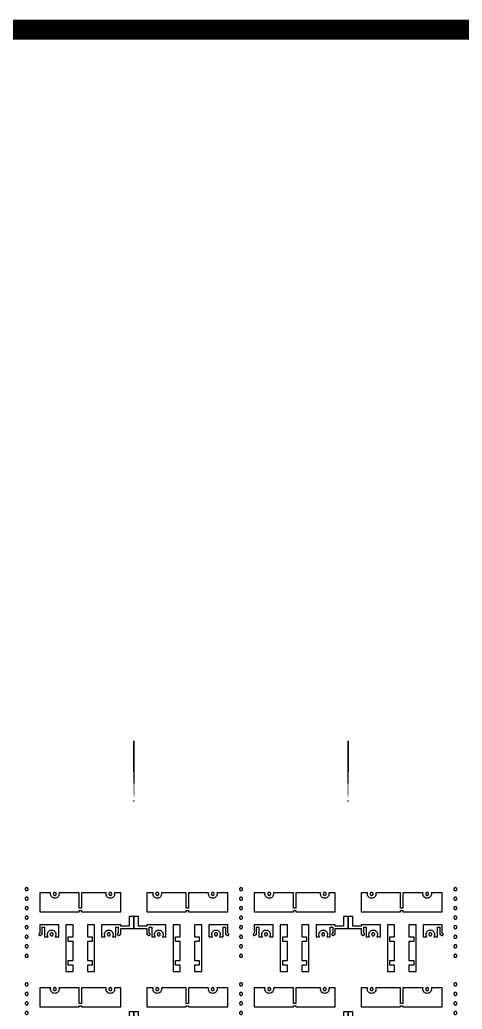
# Model space of a CAD drawing. Extents: x -100 to 100, y -100 to 100.
# Drawn here: x 15.82 to 38.07, y 50.73 to 100.5 of the extents above; entities that cross this region are included whole.
import ezdxf

# ---------------------------------------------------------------- set-up
doc = ezdxf.new("R2010")
doc.units = 0
doc.layers.get('0').update_dxf_attribs({"linetype": 'continuous'})
doc.layers.add('C2', color=7, linetype='continuous')

# ---------------------------------------------------------------- blocks, each defined once
blk = doc.blocks.new('LDI_XFL94-0512-011_C2_B1')
at = {"layer": 'C2'}
for points in [[(16.168, -53.338), (16.158, -53.339), (16.148, -53.341), (16.139, -53.344), (16.13, -53.348), (16.122, -53.354), (16.115, -53.36), (16.108, -53.368), (16.103, -53.376), (16.098, -53.384), (16.095, -53.394), (16.093, -53.403), (16.093, -53.413), (16.093, -53.423), (16.095, -53.433), (16.098, -53.442), (16.103, -53.451), (16.108, -53.459), (16.115, -53.466), (16.122, -53.473), (16.13, -53.478), (16.139, -53.482), (16.148, -53.486), (16.158, -53.488), (16.168, -53.488), (16.177, -53.488), (16.187, -53.486), (16.196, -53.482), (16.205, -53.478), (16.213, -53.473), (16.221, -53.466), (16.227, -53.459), (16.233, -53.451), (16.237, -53.442), (16.24, -53.433), (16.242, -53.423), (16.243, -53.413), (16.242, -53.403), (16.24, -53.394), (16.237, -53.384), (16.233, -53.376), (16.227, -53.368), (16.221, -53.36), (16.213, -53.354), (16.205, -53.348), (16.196, -53.344), (16.187, -53.341), (16.177, -53.339), (16.168, -53.338)], [(17.38, -53.593), (16.826, -53.593), (16.826, -54.551), (18.802, -54.551), (18.802, -54.491), (18.922, -54.491), (18.922, -54.551), (20.898, -54.551), (20.898, -53.593), (20.584, -53.593), (20.592, -53.636), (20.591, -53.681), (20.581, -53.724), (20.562, -53.764), (20.535, -53.799), (20.502, -53.828), (20.463, -53.85), (20.421, -53.864), (20.377, -53.868), (20.333, -53.864), (20.291, -53.85), (20.252, -53.828), (20.219, -53.799), (20.193, -53.764), (20.174, -53.724), (20.163, -53.681), (20.162, -53.636), (20.17, -53.593), (18.922, -53.593), (18.922, -54.371), (18.802, -54.371), (18.802, -53.593), (17.794, -53.593), (17.802, -53.636), (17.801, -53.681), (17.79, -53.724), (17.772, -53.764), (17.745, -53.799), (17.712, -53.828), (17.673, -53.85), (17.631, -53.864), (17.587, -53.868), (17.543, -53.864), (17.501, -53.85), (17.462, -53.828), (17.429, -53.799), (17.402, -53.764), (17.383, -53.724), (17.373, -53.681), (17.372, -53.636), (17.38, -53.593)], [(17.587, -53.578), (17.577, -53.578), (17.567, -53.58), (17.558, -53.583), (17.549, -53.588), (17.541, -53.593), (17.534, -53.6), (17.527, -53.607), (17.522, -53.615), (17.518, -53.624), (17.514, -53.633), (17.512, -53.643), (17.512, -53.653), (17.512, -53.662), (17.514, -53.672), (17.518, -53.681), (17.522, -53.69), (17.527, -53.698), (17.534, -53.706), (17.541, -53.712), (17.549, -53.718), (17.558, -53.722), (17.567, -53.725), (17.577, -53.727), (17.587, -53.728), (17.597, -53.727), (17.606, -53.725), (17.616, -53.722), (17.624, -53.718), (17.632, -53.712), (17.64, -53.706), (17.646, -53.698), (17.652, -53.69), (17.656, -53.681), (17.659, -53.672), (17.661, -53.662), (17.662, -53.653), (17.661, -53.643), (17.659, -53.633), (17.656, -53.624), (17.652, -53.615), (17.646, -53.607), (17.64, -53.6), (17.632, -53.593), (17.624, -53.588), (17.616, -53.583), (17.606, -53.58), (17.597, -53.578), (17.587, -53.578)], [(20.377, -53.578), (20.367, -53.578), (20.358, -53.58), (20.349, -53.583), (20.34, -53.588), (20.332, -53.593), (20.324, -53.6), (20.318, -53.607), (20.312, -53.615), (20.308, -53.624), (20.305, -53.633), (20.303, -53.643), (20.302, -53.653), (20.303, -53.662), (20.305, -53.672), (20.308, -53.681), (20.312, -53.69), (20.318, -53.698), (20.324, -53.706), (20.332, -53.712), (20.34, -53.718), (20.349, -53.722), (20.358, -53.725), (20.367, -53.727), (20.377, -53.728), (20.387, -53.727), (20.397, -53.725), (20.406, -53.722), (20.415, -53.718), (20.423, -53.712), (20.43, -53.706), (20.437, -53.698), (20.442, -53.69), (20.447, -53.681), (20.45, -53.672), (20.452, -53.662), (20.452, -53.653), (20.452, -53.643), (20.45, -53.633), (20.447, -53.624), (20.442, -53.615), (20.437, -53.607), (20.43, -53.6), (20.423, -53.593), (20.415, -53.588), (20.406, -53.583), (20.397, -53.58), (20.387, -53.578), (20.377, -53.578)], [(25.32, -53.593), (24.311, -53.593), (24.311, -54.371), (24.192, -54.371), (24.192, -53.593), (22.944, -53.593), (22.951, -53.636), (22.95, -53.681), (22.94, -53.724), (22.921, -53.764), (22.895, -53.799), (22.861, -53.828), (22.823, -53.85), (22.781, -53.864), (22.737, -53.868), (22.692, -53.864), (22.65, -53.85), (22.612, -53.828), (22.578, -53.799), (22.552, -53.764), (22.533, -53.724), (22.523, -53.681), (22.522, -53.636), (22.529, -53.593), (22.216, -53.593), (22.216, -54.551), (24.192, -54.551), (24.192, -54.491), (24.311, -54.491), (24.311, -54.551), (26.287, -54.551), (26.287, -53.593), (25.734, -53.593), (25.742, -53.636), (25.741, -53.681), (25.73, -53.724), (25.712, -53.764), (25.685, -53.799), (25.652, -53.828), (25.613, -53.85), (25.571, -53.864), (25.527, -53.868), (25.483, -53.864), (25.441, -53.85), (25.402, -53.828), (25.369, -53.799), (25.342, -53.764), (25.323, -53.724), (25.313, -53.681), (25.312, -53.636), (25.32, -53.593)], [(22.737, -53.578), (22.727, -53.578), (22.717, -53.58), (22.708, -53.583), (22.699, -53.588), (22.691, -53.593), (22.683, -53.6), (22.677, -53.607), (22.672, -53.615), (22.667, -53.624), (22.664, -53.633), (22.662, -53.643), (22.662, -53.653), (22.662, -53.662), (22.664, -53.672), (22.667, -53.681), (22.672, -53.69), (22.677, -53.698), (22.683, -53.706), (22.691, -53.712), (22.699, -53.718), (22.708, -53.722), (22.717, -53.725), (22.727, -53.727), (22.737, -53.728), (22.746, -53.727), (22.756, -53.725), (22.765, -53.722), (22.774, -53.718), (22.782, -53.712), (22.79, -53.706), (22.796, -53.698), (22.801, -53.69), (22.806, -53.681), (22.809, -53.672), (22.811, -53.662), (22.812, -53.653), (22.811, -53.643), (22.809, -53.633), (22.806, -53.624), (22.801, -53.615), (22.796, -53.607), (22.79, -53.6), (22.782, -53.593), (22.774, -53.588), (22.765, -53.583), (22.756, -53.58), (22.746, -53.578), (22.737, -53.578)], [(25.527, -53.578), (25.517, -53.578), (25.508, -53.58), (25.498, -53.583), (25.489, -53.588), (25.481, -53.593), (25.474, -53.6), (25.467, -53.607), (25.462, -53.615), (25.458, -53.624), (25.455, -53.633), (25.453, -53.643), (25.452, -53.653), (25.453, -53.662), (25.455, -53.672), (25.458, -53.681), (25.462, -53.69), (25.467, -53.698), (25.474, -53.706), (25.481, -53.712), (25.489, -53.718), (25.498, -53.722), (25.508, -53.725), (25.517, -53.727), (25.527, -53.728), (25.537, -53.727), (25.546, -53.725), (25.556, -53.722), (25.564, -53.718), (25.573, -53.712), (25.58, -53.706), (25.586, -53.698), (25.592, -53.69), (25.596, -53.681), (25.599, -53.672), (25.601, -53.662), (25.602, -53.653), (25.601, -53.643), (25.599, -53.633), (25.596, -53.624), (25.592, -53.615), (25.586, -53.607), (25.58, -53.6), (25.573, -53.593), (25.564, -53.588), (25.556, -53.583), (25.546, -53.58), (25.537, -53.578), (25.527, -53.578)], [(26.946, -53.338), (26.936, -53.339), (26.927, -53.341), (26.917, -53.344), (26.909, -53.348), (26.9, -53.354), (26.893, -53.36), (26.887, -53.368), (26.881, -53.376), (26.877, -53.384), (26.874, -53.394), (26.872, -53.403), (26.871, -53.413), (26.872, -53.423), (26.874, -53.433), (26.877, -53.442), (26.881, -53.451), (26.887, -53.459), (26.893, -53.466), (26.9, -53.473), (26.909, -53.478), (26.917, -53.482), (26.927, -53.486), (26.936, -53.488), (26.946, -53.488), (26.956, -53.488), (26.966, -53.486), (26.975, -53.482), (26.984, -53.478), (26.992, -53.473), (26.999, -53.466), (27.006, -53.459), (27.011, -53.451), (27.015, -53.442), (27.019, -53.433), (27.02, -53.423), (27.021, -53.413), (27.02, -53.403), (27.019, -53.394), (27.015, -53.384), (27.011, -53.376), (27.006, -53.368), (26.999, -53.36), (26.992, -53.354), (26.984, -53.348), (26.975, -53.344), (26.966, -53.341), (26.956, -53.339), (26.946, -53.338)], [(28.158, -53.593), (27.605, -53.593), (27.605, -54.551), (29.581, -54.551), (29.581, -54.491), (29.701, -54.491), (29.701, -54.551), (31.677, -54.551), (31.677, -53.593), (31.363, -53.593), (31.371, -53.636), (31.369, -53.681), (31.359, -53.724), (31.34, -53.764), (31.314, -53.799), (31.28, -53.828), (31.242, -53.85), (31.2, -53.864), (31.156, -53.868), (31.112, -53.864), (31.069, -53.85), (31.031, -53.828), (30.998, -53.799), (30.971, -53.764), (30.952, -53.724), (30.942, -53.681), (30.941, -53.636), (30.949, -53.593), (29.701, -53.593), (29.701, -54.371), (29.581, -54.371), (29.581, -53.593), (28.572, -53.593), (28.58, -53.636), (28.579, -53.681), (28.569, -53.724), (28.55, -53.764), (28.523, -53.799), (28.49, -53.828), (28.452, -53.85), (28.409, -53.864), (28.365, -53.868), (28.321, -53.864), (28.279, -53.85), (28.24, -53.828), (28.207, -53.799), (28.181, -53.764), (28.162, -53.724), (28.152, -53.681), (28.15, -53.636), (28.158, -53.593)], [(28.365, -53.578), (28.355, -53.578), (28.346, -53.58), (28.337, -53.583), (28.328, -53.588), (28.32, -53.593), (28.312, -53.6), (28.306, -53.607), (28.3, -53.615), (28.296, -53.624), (28.293, -53.633), (28.291, -53.643), (28.29, -53.653), (28.291, -53.662), (28.293, -53.672), (28.296, -53.681), (28.3, -53.69), (28.306, -53.698), (28.312, -53.706), (28.32, -53.712), (28.328, -53.718), (28.337, -53.722), (28.346, -53.725), (28.355, -53.727), (28.365, -53.728), (28.375, -53.727), (28.385, -53.725), (28.394, -53.722), (28.403, -53.718), (28.411, -53.712), (28.418, -53.706), (28.425, -53.698), (28.43, -53.69), (28.435, -53.681), (28.438, -53.672), (28.44, -53.662), (28.44, -53.653), (28.44, -53.643), (28.438, -53.633), (28.435, -53.624), (28.43, -53.615), (28.425, -53.607), (28.418, -53.6), (28.411, -53.593), (28.403, -53.588), (28.394, -53.583), (28.385, -53.58), (28.375, -53.578), (28.365, -53.578)], [(31.156, -53.578), (31.146, -53.578), (31.136, -53.58), (31.127, -53.583), (31.118, -53.588), (31.11, -53.593), (31.103, -53.6), (31.096, -53.607), (31.091, -53.615), (31.086, -53.624), (31.083, -53.633), (31.081, -53.643), (31.081, -53.653), (31.081, -53.662), (31.083, -53.672), (31.086, -53.681), (31.091, -53.69), (31.096, -53.698), (31.103, -53.706), (31.11, -53.712), (31.118, -53.718), (31.127, -53.722), (31.136, -53.725), (31.146, -53.727), (31.156, -53.728), (31.165, -53.727), (31.175, -53.725), (31.184, -53.722), (31.193, -53.718), (31.201, -53.712), (31.209, -53.706), (31.215, -53.698), (31.221, -53.69), (31.225, -53.681), (31.228, -53.672), (31.23, -53.662), (31.231, -53.653), (31.23, -53.643), (31.228, -53.633), (31.225, -53.624), (31.221, -53.615), (31.215, -53.607), (31.209, -53.6), (31.201, -53.593), (31.193, -53.588), (31.184, -53.583), (31.175, -53.58), (31.165, -53.578), (31.156, -53.578)], [(36.098, -53.593), (35.09, -53.593), (35.09, -54.371), (34.97, -54.371), (34.97, -53.593), (33.722, -53.593), (33.73, -53.636), (33.729, -53.681), (33.718, -53.724), (33.7, -53.764), (33.673, -53.799), (33.64, -53.828), (33.601, -53.85), (33.559, -53.864), (33.515, -53.868), (33.471, -53.864), (33.429, -53.85), (33.39, -53.828), (33.357, -53.799), (33.33, -53.764), (33.311, -53.724), (33.301, -53.681), (33.3, -53.636), (33.308, -53.593), (32.994, -53.593), (32.994, -54.551), (34.97, -54.551), (34.97, -54.491), (35.09, -54.491), (35.09, -54.551), (37.066, -54.551), (37.066, -53.593), (36.512, -53.593), (36.52, -53.636), (36.519, -53.681), (36.509, -53.724), (36.49, -53.764), (36.463, -53.799), (36.43, -53.828), (36.392, -53.85), (36.349, -53.864), (36.305, -53.868), (36.261, -53.864), (36.219, -53.85), (36.181, -53.828), (36.147, -53.799), (36.121, -53.764), (36.102, -53.724), (36.092, -53.681), (36.09, -53.636), (36.098, -53.593)], [(33.515, -53.578), (33.505, -53.578), (33.496, -53.58), (33.486, -53.583), (33.477, -53.588), (33.469, -53.593), (33.462, -53.6), (33.455, -53.607), (33.45, -53.615), (33.446, -53.624), (33.443, -53.633), (33.441, -53.643), (33.44, -53.653), (33.441, -53.662), (33.443, -53.672), (33.446, -53.681), (33.45, -53.69), (33.455, -53.698), (33.462, -53.706), (33.469, -53.712), (33.477, -53.718), (33.486, -53.722), (33.496, -53.725), (33.505, -53.727), (33.515, -53.728), (33.525, -53.727), (33.534, -53.725), (33.544, -53.722), (33.552, -53.718), (33.561, -53.712), (33.568, -53.706), (33.574, -53.698), (33.58, -53.69), (33.584, -53.681), (33.587, -53.672), (33.589, -53.662), (33.59, -53.653), (33.589, -53.643), (33.587, -53.633), (33.584, -53.624), (33.58, -53.615), (33.574, -53.607), (33.568, -53.6), (33.561, -53.593), (33.552, -53.588), (33.544, -53.583), (33.534, -53.58), (33.525, -53.578), (33.515, -53.578)], [(36.305, -53.578), (36.296, -53.578), (36.286, -53.58), (36.277, -53.583), (36.268, -53.588), (36.26, -53.593), (36.252, -53.6), (36.246, -53.607), (36.24, -53.615), (36.236, -53.624), (36.233, -53.633), (36.231, -53.643), (36.23, -53.653), (36.231, -53.662), (36.233, -53.672), (36.236, -53.681), (36.24, -53.69), (36.246, -53.698), (36.252, -53.706), (36.26, -53.712), (36.268, -53.718), (36.277, -53.722), (36.286, -53.725), (36.296, -53.727), (36.305, -53.728), (36.315, -53.727), (36.325, -53.725), (36.334, -53.722), (36.343, -53.718), (36.351, -53.712), (36.358, -53.706), (36.365, -53.698), (36.37, -53.69), (36.375, -53.681), (36.378, -53.672), (36.38, -53.662), (36.38, -53.653), (36.38, -53.643), (36.378, -53.633), (36.375, -53.624), (36.37, -53.615), (36.365, -53.607), (36.358, -53.6), (36.351, -53.593), (36.343, -53.588), (36.334, -53.583), (36.325, -53.58), (36.315, -53.578), (36.305, -53.578)], [(37.725, -53.338), (37.715, -53.339), (37.705, -53.341), (37.696, -53.344), (37.687, -53.348), (37.679, -53.354), (37.672, -53.36), (37.665, -53.368), (37.66, -53.376), (37.655, -53.384), (37.652, -53.394), (37.65, -53.403), (37.65, -53.413), (37.65, -53.423), (37.652, -53.433), (37.655, -53.442), (37.66, -53.451), (37.665, -53.459), (37.672, -53.466), (37.679, -53.473), (37.687, -53.478), (37.696, -53.482), (37.705, -53.486), (37.715, -53.488), (37.725, -53.488), (37.734, -53.488), (37.744, -53.486), (37.753, -53.482), (37.762, -53.478), (37.77, -53.473), (37.778, -53.466), (37.784, -53.459), (37.79, -53.451), (37.794, -53.442), (37.797, -53.433), (37.799, -53.423), (37.8, -53.413), (37.799, -53.403), (37.797, -53.394), (37.794, -53.384), (37.79, -53.376), (37.784, -53.368), (37.778, -53.36), (37.77, -53.354), (37.762, -53.348), (37.753, -53.344), (37.744, -53.341), (37.734, -53.339), (37.725, -53.338)], [(16.168, -53.817), (16.158, -53.818), (16.148, -53.82), (16.139, -53.823), (16.13, -53.827), (16.122, -53.833), (16.115, -53.839), (16.108, -53.847), (16.103, -53.855), (16.098, -53.864), (16.095, -53.873), (16.093, -53.882), (16.093, -53.892), (16.093, -53.902), (16.095, -53.912), (16.098, -53.921), (16.103, -53.93), (16.108, -53.938), (16.115, -53.945), (16.122, -53.952), (16.13, -53.957), (16.139, -53.962), (16.148, -53.965), (16.158, -53.967), (16.168, -53.967), (16.177, -53.967), (16.187, -53.965), (16.196, -53.962), (16.205, -53.957), (16.213, -53.952), (16.221, -53.945), (16.227, -53.938), (16.233, -53.93), (16.237, -53.921), (16.24, -53.912), (16.242, -53.902), (16.243, -53.892), (16.242, -53.882), (16.24, -53.873), (16.237, -53.864), (16.233, -53.855), (16.227, -53.847), (16.221, -53.839), (16.213, -53.833), (16.205, -53.827), (16.196, -53.823), (16.187, -53.82), (16.177, -53.818), (16.168, -53.817)], [(26.946, -53.817), (26.936, -53.818), (26.927, -53.82), (26.917, -53.823), (26.909, -53.827), (26.9, -53.833), (26.893, -53.839), (26.887, -53.847), (26.881, -53.855), (26.877, -53.864), (26.874, -53.873), (26.872, -53.882), (26.871, -53.892), (26.872, -53.902), (26.874, -53.912), (26.877, -53.921), (26.881, -53.93), (26.887, -53.938), (26.893, -53.945), (26.9, -53.952), (26.909, -53.957), (26.917, -53.962), (26.927, -53.965), (26.936, -53.967), (26.946, -53.967), (26.956, -53.967), (26.966, -53.965), (26.975, -53.962), (26.984, -53.957), (26.992, -53.952), (26.999, -53.945), (27.006, -53.938), (27.011, -53.93), (27.015, -53.921), (27.019, -53.912), (27.02, -53.902), (27.021, -53.892), (27.02, -53.882), (27.019, -53.873), (27.015, -53.864), (27.011, -53.855), (27.006, -53.847), (26.999, -53.839), (26.992, -53.833), (26.984, -53.827), (26.975, -53.823), (26.966, -53.82), (26.956, -53.818), (26.946, -53.817)], [(37.725, -53.817), (37.715, -53.818), (37.705, -53.82), (37.696, -53.823), (37.687, -53.827), (37.679, -53.833), (37.672, -53.839), (37.665, -53.847), (37.66, -53.855), (37.655, -53.864), (37.652, -53.873), (37.65, -53.882), (37.65, -53.892), (37.65, -53.902), (37.652, -53.912), (37.655, -53.921), (37.66, -53.93), (37.665, -53.938), (37.672, -53.945), (37.679, -53.952), (37.687, -53.957), (37.696, -53.962), (37.705, -53.965), (37.715, -53.967), (37.725, -53.967), (37.734, -53.967), (37.744, -53.965), (37.753, -53.962), (37.762, -53.957), (37.77, -53.952), (37.778, -53.945), (37.784, -53.938), (37.79, -53.93), (37.794, -53.921), (37.797, -53.912), (37.799, -53.902), (37.8, -53.892), (37.799, -53.882), (37.797, -53.873), (37.794, -53.864), (37.79, -53.855), (37.784, -53.847), (37.778, -53.839), (37.77, -53.833), (37.762, -53.827), (37.753, -53.823), (37.744, -53.82), (37.734, -53.818), (37.725, -53.817)], [(16.168, -54.296), (16.158, -54.297), (16.148, -54.299), (16.139, -54.302), (16.13, -54.306), (16.122, -54.312), (16.115, -54.318), (16.108, -54.326), (16.103, -54.334), (16.098, -54.343), (16.095, -54.352), (16.093, -54.361), (16.093, -54.371), (16.093, -54.381), (16.095, -54.391), (16.098, -54.4), (16.103, -54.409), (16.108, -54.417), (16.115, -54.424), (16.122, -54.431), (16.13, -54.436), (16.139, -54.441), (16.148, -54.444), (16.158, -54.446), (16.168, -54.446), (16.177, -54.446), (16.187, -54.444), (16.196, -54.441), (16.205, -54.436), (16.213, -54.431), (16.221, -54.424), (16.227, -54.417), (16.233, -54.409), (16.237, -54.4), (16.24, -54.391), (16.242, -54.381), (16.243, -54.371), (16.242, -54.361), (16.24, -54.352), (16.237, -54.343), (16.233, -54.334), (16.227, -54.326), (16.221, -54.318), (16.213, -54.312), (16.205, -54.306), (16.196, -54.302), (16.187, -54.299), (16.177, -54.297), (16.168, -54.296)], [(26.946, -54.296), (26.936, -54.297), (26.927, -54.299), (26.917, -54.302), (26.909, -54.306), (26.9, -54.312), (26.893, -54.318), (26.887, -54.326), (26.881, -54.334), (26.877, -54.343), (26.874, -54.352), (26.872, -54.361), (26.871, -54.371), (26.872, -54.381), (26.874, -54.391), (26.877, -54.4), (26.881, -54.409), (26.887, -54.417), (26.893, -54.424), (26.9, -54.431), (26.909, -54.436), (26.917, -54.441), (26.927, -54.444), (26.936, -54.446), (26.946, -54.446), (26.956, -54.446), (26.966, -54.444), (26.975, -54.441), (26.984, -54.436), (26.992, -54.431), (26.999, -54.424), (27.006, -54.417), (27.011, -54.409), (27.015, -54.4), (27.019, -54.391), (27.02, -54.381), (27.021, -54.371), (27.02, -54.361), (27.019, -54.352), (27.015, -54.343), (27.011, -54.334), (27.006, -54.326), (26.999, -54.318), (26.992, -54.312), (26.984, -54.306), (26.975, -54.302), (26.966, -54.299), (26.956, -54.297), (26.946, -54.296)], [(37.725, -54.296), (37.715, -54.297), (37.705, -54.299), (37.696, -54.302), (37.687, -54.306), (37.679, -54.312), (37.672, -54.318), (37.665, -54.326), (37.66, -54.334), (37.655, -54.343), (37.652, -54.352), (37.65, -54.361), (37.65, -54.371), (37.65, -54.381), (37.652, -54.391), (37.655, -54.4), (37.66, -54.409), (37.665, -54.417), (37.672, -54.424), (37.679, -54.431), (37.687, -54.436), (37.696, -54.441), (37.705, -54.444), (37.715, -54.446), (37.725, -54.446), (37.734, -54.446), (37.744, -54.444), (37.753, -54.441), (37.762, -54.436), (37.77, -54.431), (37.778, -54.424), (37.784, -54.417), (37.79, -54.409), (37.794, -54.4), (37.797, -54.391), (37.799, -54.381), (37.8, -54.371), (37.799, -54.361), (37.797, -54.352), (37.794, -54.343), (37.79, -54.334), (37.784, -54.326), (37.778, -54.318), (37.77, -54.312), (37.762, -54.306), (37.753, -54.302), (37.744, -54.299), (37.734, -54.297), (37.725, -54.296)], [(16.168, -54.775), (16.158, -54.776), (16.148, -54.778), (16.139, -54.781), (16.13, -54.785), (16.122, -54.791), (16.115, -54.797), (16.108, -54.805), (16.103, -54.813), (16.098, -54.822), (16.095, -54.831), (16.093, -54.841), (16.093, -54.85), (16.093, -54.86), (16.095, -54.87), (16.098, -54.879), (16.103, -54.888), (16.108, -54.896), (16.115, -54.903), (16.122, -54.91), (16.13, -54.915), (16.139, -54.92), (16.148, -54.923), (16.158, -54.925), (16.168, -54.925), (16.177, -54.925), (16.187, -54.923), (16.196, -54.92), (16.205, -54.915), (16.213, -54.91), (16.221, -54.903), (16.227, -54.896), (16.233, -54.888), (16.237, -54.879), (16.24, -54.87), (16.242, -54.86), (16.243, -54.85), (16.242, -54.841), (16.24, -54.831), (16.237, -54.822), (16.233, -54.813), (16.227, -54.805), (16.221, -54.797), (16.213, -54.791), (16.205, -54.785), (16.196, -54.781), (16.187, -54.778), (16.177, -54.776), (16.168, -54.775)], [(17.604, -55.808), (17.784, -55.808), (17.784, -55.21), (16.826, -55.21), (16.826, -55.63), (16.806, -55.638), (16.79, -55.654), (16.78, -55.674), (16.779, -55.697), (16.786, -55.718), (16.8, -55.735), (16.82, -55.746), (16.842, -55.748), (16.864, -55.743), (16.882, -55.73), (16.894, -55.711), (16.898, -55.689), (16.946, -55.689), (16.946, -55.329), (17.066, -55.329), (17.066, -55.808), (17.246, -55.808), (17.225, -55.769), (17.213, -55.727), (17.21, -55.683), (17.215, -55.639), (17.23, -55.597), (17.253, -55.559), (17.283, -55.527), (17.319, -55.501), (17.36, -55.483), (17.403, -55.474), (17.447, -55.474), (17.491, -55.483), (17.531, -55.501), (17.567, -55.527), (17.597, -55.559), (17.62, -55.597), (17.635, -55.639), (17.641, -55.683), (17.637, -55.727), (17.625, -55.769), (17.604, -55.808)], [(18.503, -57.565), (18.503, -57.246), (18.263, -57.246), (18.263, -57.006), (18.503, -57.006), (18.503, -56.048), (18.263, -56.048), (18.263, -55.808), (18.503, -55.808), (18.503, -55.21), (18.144, -55.21), (18.144, -57.565), (18.503, -57.565)], [(19.581, -57.565), (19.581, -55.21), (19.222, -55.21), (19.222, -55.808), (19.461, -55.808), (19.461, -56.048), (19.222, -56.048), (19.222, -57.006), (19.461, -57.006), (19.461, -57.246), (19.222, -57.246), (19.222, -57.565), (19.581, -57.565)], [(20.479, -55.808), (20.659, -55.808), (20.659, -55.329), (20.778, -55.329), (20.778, -55.632), (20.759, -55.642), (20.745, -55.658), (20.737, -55.679), (20.738, -55.701), (20.746, -55.721), (20.761, -55.737), (20.781, -55.746), (20.802, -55.748), (20.823, -55.742), (20.841, -55.729), (20.852, -55.71), (20.856, -55.689), (20.898, -55.689), (20.898, -55.389), (21.557, -55.389), (21.557, -54.79), (21.317, -54.79), (21.317, -55.269), (20.898, -55.269), (20.898, -55.21), (19.94, -55.21), (19.94, -55.808), (20.12, -55.808), (20.099, -55.769), (20.087, -55.727), (20.084, -55.683), (20.09, -55.639), (20.104, -55.597), (20.127, -55.559), (20.157, -55.527), (20.193, -55.501), (20.234, -55.483), (20.277, -55.474), (20.322, -55.474), (20.365, -55.483), (20.405, -55.501), (20.442, -55.527), (20.472, -55.559), (20.494, -55.597), (20.509, -55.639), (20.515, -55.683), (20.512, -55.727), (20.499, -55.769), (20.479, -55.808)], [(22.994, -55.808), (23.174, -55.808), (23.174, -55.21), (22.216, -55.21), (22.216, -55.269), (21.796, -55.269), (21.796, -54.79), (21.557, -54.79), (21.557, -55.389), (22.216, -55.389), (22.216, -55.689), (22.257, -55.689), (22.261, -55.71), (22.273, -55.729), (22.29, -55.742), (22.311, -55.748), (22.333, -55.746), (22.353, -55.737), (22.368, -55.721), (22.376, -55.701), (22.376, -55.679), (22.369, -55.658), (22.355, -55.642), (22.335, -55.632), (22.335, -55.329), (22.455, -55.329), (22.455, -55.808), (22.635, -55.808), (22.614, -55.769), (22.602, -55.727), (22.599, -55.683), (22.605, -55.639), (22.619, -55.597), (22.642, -55.559), (22.672, -55.527), (22.708, -55.501), (22.749, -55.483), (22.792, -55.474), (22.837, -55.474), (22.88, -55.483), (22.92, -55.501), (22.957, -55.527), (22.987, -55.559), (23.009, -55.597), (23.024, -55.639), (23.03, -55.683), (23.027, -55.727), (23.014, -55.769), (22.994, -55.808)], [(23.892, -57.565), (23.892, -57.246), (23.653, -57.246), (23.653, -57.006), (23.892, -57.006), (23.892, -56.048), (23.653, -56.048), (23.653, -55.808), (23.892, -55.808), (23.892, -55.21), (23.533, -55.21), (23.533, -57.565), (23.892, -57.565)], [(24.97, -57.565), (24.97, -55.21), (24.611, -55.21), (24.611, -55.808), (24.85, -55.808), (24.85, -56.048), (24.611, -56.048), (24.611, -57.006), (24.85, -57.006), (24.85, -57.246), (24.611, -57.246), (24.611, -57.565), (24.97, -57.565)], [(25.868, -55.808), (26.048, -55.808), (26.048, -55.329), (26.168, -55.329), (26.168, -55.689), (26.216, -55.689), (26.22, -55.711), (26.232, -55.73), (26.25, -55.743), (26.271, -55.748), (26.294, -55.746), (26.313, -55.735), (26.328, -55.718), (26.335, -55.697), (26.334, -55.674), (26.324, -55.654), (26.308, -55.638), (26.287, -55.63), (26.287, -55.21), (25.329, -55.21), (25.329, -55.808), (25.509, -55.808), (25.489, -55.769), (25.476, -55.727), (25.473, -55.683), (25.479, -55.639), (25.494, -55.597), (25.516, -55.559), (25.546, -55.527), (25.583, -55.501), (25.623, -55.483), (25.666, -55.474), (25.711, -55.474), (25.754, -55.483), (25.795, -55.501), (25.831, -55.527), (25.861, -55.559), (25.884, -55.597), (25.898, -55.639), (25.904, -55.683), (25.901, -55.727), (25.889, -55.769), (25.868, -55.808)], [(26.946, -54.775), (26.936, -54.776), (26.927, -54.778), (26.917, -54.781), (26.909, -54.785), (26.9, -54.791), (26.893, -54.797), (26.887, -54.805), (26.881, -54.813), (26.877, -54.822), (26.874, -54.831), (26.872, -54.841), (26.871, -54.85), (26.872, -54.86), (26.874, -54.87), (26.877, -54.879), (26.881, -54.888), (26.887, -54.896), (26.893, -54.903), (26.9, -54.91), (26.909, -54.915), (26.917, -54.92), (26.927, -54.923), (26.936, -54.925), (26.946, -54.925), (26.956, -54.925), (26.966, -54.923), (26.975, -54.92), (26.984, -54.915), (26.992, -54.91), (26.999, -54.903), (27.006, -54.896), (27.011, -54.888), (27.015, -54.879), (27.019, -54.87), (27.02, -54.86), (27.021, -54.85), (27.02, -54.841), (27.019, -54.831), (27.015, -54.822), (27.011, -54.813), (27.006, -54.805), (26.999, -54.797), (26.992, -54.791), (26.984, -54.785), (26.975, -54.781), (26.966, -54.778), (26.956, -54.776), (26.946, -54.775)], [(28.383, -55.808), (28.563, -55.808), (28.563, -55.21), (27.605, -55.21), (27.605, -55.63), (27.584, -55.638), (27.568, -55.654), (27.559, -55.674), (27.557, -55.697), (27.565, -55.718), (27.579, -55.735), (27.599, -55.746), (27.621, -55.748), (27.642, -55.743), (27.661, -55.73), (27.672, -55.711), (27.677, -55.689), (27.725, -55.689), (27.725, -55.329), (27.844, -55.329), (27.844, -55.808), (28.024, -55.808), (28.004, -55.769), (27.991, -55.727), (27.988, -55.683), (27.994, -55.639), (28.009, -55.597), (28.031, -55.559), (28.061, -55.527), (28.098, -55.501), (28.138, -55.483), (28.181, -55.474), (28.226, -55.474), (28.269, -55.483), (28.31, -55.501), (28.346, -55.527), (28.376, -55.559), (28.399, -55.597), (28.413, -55.639), (28.419, -55.683), (28.416, -55.727), (28.404, -55.769), (28.383, -55.808)], [(29.281, -57.565), (29.281, -57.246), (29.042, -57.246), (29.042, -57.006), (29.281, -57.006), (29.281, -56.048), (29.042, -56.048), (29.042, -55.808), (29.281, -55.808), (29.281, -55.21), (28.922, -55.21), (28.922, -57.565), (29.281, -57.565)], [(30.359, -57.565), (30.359, -55.21), (30, -55.21), (30, -55.808), (30.24, -55.808), (30.24, -56.048), (30, -56.048), (30, -57.006), (30.24, -57.006), (30.24, -57.246), (30, -57.246), (30, -57.565), (30.359, -57.565)], [(31.257, -55.808), (31.437, -55.808), (31.437, -55.329), (31.557, -55.329), (31.557, -55.632), (31.538, -55.642), (31.523, -55.658), (31.516, -55.679), (31.516, -55.701), (31.524, -55.721), (31.539, -55.737), (31.559, -55.746), (31.581, -55.748), (31.602, -55.742), (31.619, -55.729), (31.631, -55.71), (31.635, -55.689), (31.677, -55.689), (31.677, -55.389), (32.335, -55.389), (32.335, -54.79), (32.096, -54.79), (32.096, -55.269), (31.677, -55.269), (31.677, -55.21), (30.719, -55.21), (30.719, -55.808), (30.899, -55.808), (30.878, -55.769), (30.866, -55.727), (30.862, -55.683), (30.868, -55.639), (30.883, -55.597), (30.906, -55.559), (30.936, -55.527), (30.972, -55.501), (31.012, -55.483), (31.056, -55.474), (31.1, -55.474), (31.143, -55.483), (31.184, -55.501), (31.22, -55.527), (31.25, -55.559), (31.273, -55.597), (31.288, -55.639), (31.293, -55.683), (31.29, -55.727), (31.278, -55.769), (31.257, -55.808)], [(33.772, -55.808), (33.952, -55.808), (33.952, -55.21), (32.994, -55.21), (32.994, -55.269), (32.575, -55.269), (32.575, -54.79), (32.335, -54.79), (32.335, -55.389), (32.994, -55.389), (32.994, -55.689), (33.036, -55.689), (33.04, -55.71), (33.051, -55.729), (33.069, -55.742), (33.09, -55.748), (33.112, -55.746), (33.131, -55.737), (33.146, -55.721), (33.154, -55.701), (33.155, -55.679), (33.147, -55.658), (33.133, -55.642), (33.114, -55.632), (33.114, -55.329), (33.234, -55.329), (33.234, -55.808), (33.414, -55.808), (33.393, -55.769), (33.381, -55.727), (33.377, -55.683), (33.383, -55.639), (33.398, -55.597), (33.421, -55.559), (33.451, -55.527), (33.487, -55.501), (33.527, -55.483), (33.571, -55.474), (33.615, -55.474), (33.658, -55.483), (33.699, -55.501), (33.735, -55.527), (33.765, -55.559), (33.788, -55.597), (33.803, -55.639), (33.808, -55.683), (33.805, -55.727), (33.793, -55.769), (33.772, -55.808)], [(34.671, -57.565), (34.671, -57.246), (34.431, -57.246), (34.431, -57.006), (34.671, -57.006), (34.671, -56.048), (34.431, -56.048), (34.431, -55.808), (34.671, -55.808), (34.671, -55.21), (34.311, -55.21), (34.311, -57.565), (34.671, -57.565)], [(35.749, -57.565), (35.749, -55.21), (35.389, -55.21), (35.389, -55.808), (35.629, -55.808), (35.629, -56.048), (35.389, -56.048), (35.389, -57.006), (35.629, -57.006), (35.629, -57.246), (35.389, -57.246), (35.389, -57.565), (35.749, -57.565)], [(36.646, -55.808), (36.826, -55.808), (36.826, -55.329), (36.946, -55.329), (36.946, -55.689), (36.994, -55.689), (36.998, -55.711), (37.01, -55.73), (37.028, -55.743), (37.05, -55.748), (37.072, -55.746), (37.092, -55.735), (37.106, -55.718), (37.113, -55.697), (37.112, -55.674), (37.103, -55.654), (37.087, -55.638), (37.066, -55.63), (37.066, -55.21), (36.108, -55.21), (36.108, -55.808), (36.288, -55.808), (36.267, -55.769), (36.255, -55.727), (36.252, -55.683), (36.257, -55.639), (36.272, -55.597), (36.295, -55.559), (36.325, -55.527), (36.361, -55.501), (36.402, -55.483), (36.445, -55.474), (36.489, -55.474), (36.533, -55.483), (36.573, -55.501), (36.609, -55.527), (36.639, -55.559), (36.662, -55.597), (36.677, -55.639), (36.683, -55.683), (36.679, -55.727), (36.667, -55.769), (36.646, -55.808)], [(37.725, -54.775), (37.715, -54.776), (37.705, -54.778), (37.696, -54.781), (37.687, -54.785), (37.679, -54.791), (37.672, -54.797), (37.665, -54.805), (37.66, -54.813), (37.655, -54.822), (37.652, -54.831), (37.65, -54.841), (37.65, -54.85), (37.65, -54.86), (37.652, -54.87), (37.655, -54.879), (37.66, -54.888), (37.665, -54.896), (37.672, -54.903), (37.679, -54.91), (37.687, -54.915), (37.696, -54.92), (37.705, -54.923), (37.715, -54.925), (37.725, -54.925), (37.734, -54.925), (37.744, -54.923), (37.753, -54.92), (37.762, -54.915), (37.77, -54.91), (37.778, -54.903), (37.784, -54.896), (37.79, -54.888), (37.794, -54.879), (37.797, -54.87), (37.799, -54.86), (37.8, -54.85), (37.799, -54.841), (37.797, -54.831), (37.794, -54.822), (37.79, -54.813), (37.784, -54.805), (37.778, -54.797), (37.77, -54.791), (37.762, -54.785), (37.753, -54.781), (37.744, -54.778), (37.734, -54.776), (37.725, -54.775)], [(16.168, -55.254), (16.158, -55.255), (16.148, -55.257), (16.139, -55.26), (16.13, -55.264), (16.122, -55.27), (16.115, -55.276), (16.108, -55.284), (16.103, -55.292), (16.098, -55.301), (16.095, -55.31), (16.093, -55.32), (16.093, -55.329), (16.093, -55.339), (16.095, -55.349), (16.098, -55.358), (16.103, -55.367), (16.108, -55.375), (16.115, -55.382), (16.122, -55.389), (16.13, -55.394), (16.139, -55.399), (16.148, -55.402), (16.158, -55.404), (16.168, -55.404), (16.177, -55.404), (16.187, -55.402), (16.196, -55.399), (16.205, -55.394), (16.213, -55.389), (16.221, -55.382), (16.227, -55.375), (16.233, -55.367), (16.237, -55.358), (16.24, -55.349), (16.242, -55.339), (16.243, -55.329), (16.242, -55.32), (16.24, -55.31), (16.237, -55.301), (16.233, -55.292), (16.227, -55.284), (16.221, -55.276), (16.213, -55.27), (16.205, -55.264), (16.196, -55.26), (16.187, -55.257), (16.177, -55.255), (16.168, -55.254)], [(16.168, -55.733), (16.158, -55.734), (16.148, -55.736), (16.139, -55.739), (16.13, -55.743), (16.122, -55.749), (16.115, -55.755), (16.108, -55.763), (16.103, -55.771), (16.098, -55.78), (16.095, -55.789), (16.093, -55.799), (16.093, -55.808), (16.093, -55.818), (16.095, -55.828), (16.098, -55.837), (16.103, -55.846), (16.108, -55.854), (16.115, -55.861), (16.122, -55.868), (16.13, -55.873), (16.139, -55.878), (16.148, -55.881), (16.158, -55.883), (16.168, -55.883), (16.177, -55.883), (16.187, -55.881), (16.196, -55.878), (16.205, -55.873), (16.213, -55.868), (16.221, -55.861), (16.227, -55.854), (16.233, -55.846), (16.237, -55.837), (16.24, -55.828), (16.242, -55.818), (16.243, -55.808), (16.242, -55.799), (16.24, -55.789), (16.237, -55.78), (16.233, -55.771), (16.227, -55.763), (16.221, -55.755), (16.213, -55.749), (16.205, -55.743), (16.196, -55.739), (16.187, -55.736), (16.177, -55.734), (16.168, -55.733)], [(17.425, -55.614), (17.415, -55.614), (17.406, -55.616), (17.396, -55.619), (17.388, -55.624), (17.379, -55.629), (17.372, -55.636), (17.366, -55.643), (17.36, -55.651), (17.356, -55.66), (17.353, -55.669), (17.351, -55.679), (17.35, -55.689), (17.351, -55.698), (17.353, -55.708), (17.356, -55.717), (17.36, -55.726), (17.366, -55.734), (17.372, -55.742), (17.379, -55.748), (17.388, -55.754), (17.396, -55.758), (17.406, -55.761), (17.415, -55.763), (17.425, -55.764), (17.435, -55.763), (17.445, -55.761), (17.454, -55.758), (17.463, -55.754), (17.471, -55.748), (17.478, -55.742), (17.485, -55.734), (17.49, -55.726), (17.494, -55.717), (17.498, -55.708), (17.5, -55.698), (17.5, -55.689), (17.5, -55.679), (17.498, -55.669), (17.494, -55.66), (17.49, -55.651), (17.485, -55.643), (17.478, -55.636), (17.471, -55.629), (17.463, -55.624), (17.454, -55.619), (17.445, -55.616), (17.435, -55.614), (17.425, -55.614)], [(20.299, -55.614), (20.29, -55.614), (20.28, -55.616), (20.271, -55.619), (20.262, -55.624), (20.254, -55.629), (20.246, -55.636), (20.24, -55.643), (20.234, -55.651), (20.23, -55.66), (20.227, -55.669), (20.225, -55.679), (20.224, -55.689), (20.225, -55.698), (20.227, -55.708), (20.23, -55.717), (20.234, -55.726), (20.24, -55.734), (20.246, -55.742), (20.254, -55.748), (20.262, -55.754), (20.271, -55.758), (20.28, -55.761), (20.29, -55.763), (20.299, -55.764), (20.309, -55.763), (20.319, -55.761), (20.328, -55.758), (20.337, -55.754), (20.345, -55.748), (20.352, -55.742), (20.359, -55.734), (20.364, -55.726), (20.369, -55.717), (20.372, -55.708), (20.374, -55.698), (20.374, -55.689), (20.374, -55.679), (20.372, -55.669), (20.369, -55.66), (20.364, -55.651), (20.359, -55.643), (20.352, -55.636), (20.345, -55.629), (20.337, -55.624), (20.328, -55.619), (20.319, -55.616), (20.309, -55.614), (20.299, -55.614)], [(22.814, -55.614), (22.805, -55.614), (22.795, -55.616), (22.786, -55.619), (22.777, -55.624), (22.769, -55.629), (22.761, -55.636), (22.755, -55.643), (22.749, -55.651), (22.745, -55.66), (22.742, -55.669), (22.74, -55.679), (22.739, -55.689), (22.74, -55.698), (22.742, -55.708), (22.745, -55.717), (22.749, -55.726), (22.755, -55.734), (22.761, -55.742), (22.769, -55.748), (22.777, -55.754), (22.786, -55.758), (22.795, -55.761), (22.805, -55.763), (22.814, -55.764), (22.824, -55.763), (22.834, -55.761), (22.843, -55.758), (22.852, -55.754), (22.86, -55.748), (22.867, -55.742), (22.874, -55.734), (22.879, -55.726), (22.884, -55.717), (22.887, -55.708), (22.889, -55.698), (22.889, -55.689), (22.889, -55.679), (22.887, -55.669), (22.884, -55.66), (22.879, -55.651), (22.874, -55.643), (22.867, -55.636), (22.86, -55.629), (22.852, -55.624), (22.843, -55.619), (22.834, -55.616), (22.824, -55.614), (22.814, -55.614)], [(25.689, -55.614), (25.679, -55.614), (25.669, -55.616), (25.66, -55.619), (25.651, -55.624), (25.643, -55.629), (25.636, -55.636), (25.629, -55.643), (25.624, -55.651), (25.619, -55.66), (25.616, -55.669), (25.614, -55.679), (25.614, -55.689), (25.614, -55.698), (25.616, -55.708), (25.619, -55.717), (25.624, -55.726), (25.629, -55.734), (25.636, -55.742), (25.643, -55.748), (25.651, -55.754), (25.66, -55.758), (25.669, -55.761), (25.679, -55.763), (25.689, -55.764), (25.698, -55.763), (25.708, -55.761), (25.717, -55.758), (25.726, -55.754), (25.734, -55.748), (25.742, -55.742), (25.748, -55.734), (25.754, -55.726), (25.758, -55.717), (25.761, -55.708), (25.763, -55.698), (25.764, -55.689), (25.763, -55.679), (25.761, -55.669), (25.758, -55.66), (25.754, -55.651), (25.748, -55.643), (25.742, -55.636), (25.734, -55.629), (25.726, -55.624), (25.717, -55.619), (25.708, -55.616), (25.698, -55.614), (25.689, -55.614)], [(26.946, -55.254), (26.936, -55.255), (26.927, -55.257), (26.917, -55.26), (26.909, -55.264), (26.9, -55.27), (26.893, -55.276), (26.887, -55.284), (26.881, -55.292), (26.877, -55.301), (26.874, -55.31), (26.872, -55.32), (26.871, -55.329), (26.872, -55.339), (26.874, -55.349), (26.877, -55.358), (26.881, -55.367), (26.887, -55.375), (26.893, -55.382), (26.9, -55.389), (26.909, -55.394), (26.917, -55.399), (26.927, -55.402), (26.936, -55.404), (26.946, -55.404), (26.956, -55.404), (26.966, -55.402), (26.975, -55.399), (26.984, -55.394), (26.992, -55.389), (26.999, -55.382), (27.006, -55.375), (27.011, -55.367), (27.015, -55.358), (27.019, -55.349), (27.02, -55.339), (27.021, -55.329), (27.02, -55.32), (27.019, -55.31), (27.015, -55.301), (27.011, -55.292), (27.006, -55.284), (26.999, -55.276), (26.992, -55.27), (26.984, -55.264), (26.975, -55.26), (26.966, -55.257), (26.956, -55.255), (26.946, -55.254)], [(26.946, -55.733), (26.936, -55.734), (26.927, -55.736), (26.917, -55.739), (26.909, -55.743), (26.9, -55.749), (26.893, -55.755), (26.887, -55.763), (26.881, -55.771), (26.877, -55.78), (26.874, -55.789), (26.872, -55.799), (26.871, -55.808), (26.872, -55.818), (26.874, -55.828), (26.877, -55.837), (26.881, -55.846), (26.887, -55.854), (26.893, -55.861), (26.9, -55.868), (26.909, -55.873), (26.917, -55.878), (26.927, -55.881), (26.936, -55.883), (26.946, -55.883), (26.956, -55.883), (26.966, -55.881), (26.975, -55.878), (26.984, -55.873), (26.992, -55.868), (26.999, -55.861), (27.006, -55.854), (27.011, -55.846), (27.015, -55.837), (27.019, -55.828), (27.02, -55.818), (27.021, -55.808), (27.02, -55.799), (27.019, -55.789), (27.015, -55.78), (27.011, -55.771), (27.006, -55.763), (26.999, -55.755), (26.992, -55.749), (26.984, -55.743), (26.975, -55.739), (26.966, -55.736), (26.956, -55.734), (26.946, -55.733)], [(28.204, -55.614), (28.194, -55.614), (28.184, -55.616), (28.175, -55.619), (28.166, -55.624), (28.158, -55.629), (28.151, -55.636), (28.144, -55.643), (28.139, -55.651), (28.134, -55.66), (28.131, -55.669), (28.129, -55.679), (28.129, -55.689), (28.129, -55.698), (28.131, -55.708), (28.134, -55.717), (28.139, -55.726), (28.144, -55.734), (28.151, -55.742), (28.158, -55.748), (28.166, -55.754), (28.175, -55.758), (28.184, -55.761), (28.194, -55.763), (28.204, -55.764), (28.213, -55.763), (28.223, -55.761), (28.232, -55.758), (28.241, -55.754), (28.249, -55.748), (28.257, -55.742), (28.263, -55.734), (28.269, -55.726), (28.273, -55.717), (28.276, -55.708), (28.278, -55.698), (28.279, -55.689), (28.278, -55.679), (28.276, -55.669), (28.273, -55.66), (28.269, -55.651), (28.263, -55.643), (28.257, -55.636), (28.249, -55.629), (28.241, -55.624), (28.232, -55.619), (28.223, -55.616), (28.213, -55.614), (28.204, -55.614)], [(31.078, -55.614), (31.068, -55.614), (31.058, -55.616), (31.049, -55.619), (31.04, -55.624), (31.032, -55.629), (31.025, -55.636), (31.018, -55.643), (31.013, -55.651), (31.009, -55.66), (31.005, -55.669), (31.003, -55.679), (31.003, -55.689), (31.003, -55.698), (31.005, -55.708), (31.009, -55.717), (31.013, -55.726), (31.018, -55.734), (31.025, -55.742), (31.032, -55.748), (31.04, -55.754), (31.049, -55.758), (31.058, -55.761), (31.068, -55.763), (31.078, -55.764), (31.088, -55.763), (31.097, -55.761), (31.107, -55.758), (31.115, -55.754), (31.124, -55.748), (31.131, -55.742), (31.137, -55.734), (31.143, -55.726), (31.147, -55.717), (31.15, -55.708), (31.152, -55.698), (31.153, -55.689), (31.152, -55.679), (31.15, -55.669), (31.147, -55.66), (31.143, -55.651), (31.137, -55.643), (31.131, -55.636), (31.124, -55.629), (31.115, -55.624), (31.107, -55.619), (31.097, -55.616), (31.088, -55.614), (31.078, -55.614)], [(33.593, -55.614), (33.583, -55.614), (33.573, -55.616), (33.564, -55.619), (33.555, -55.624), (33.547, -55.629), (33.54, -55.636), (33.533, -55.643), (33.528, -55.651), (33.524, -55.66), (33.52, -55.669), (33.518, -55.679), (33.518, -55.689), (33.518, -55.698), (33.52, -55.708), (33.524, -55.717), (33.528, -55.726), (33.533, -55.734), (33.54, -55.742), (33.547, -55.748), (33.555, -55.754), (33.564, -55.758), (33.573, -55.761), (33.583, -55.763), (33.593, -55.764), (33.603, -55.763), (33.612, -55.761), (33.622, -55.758), (33.63, -55.754), (33.638, -55.748), (33.646, -55.742), (33.652, -55.734), (33.658, -55.726), (33.662, -55.717), (33.665, -55.708), (33.667, -55.698), (33.668, -55.689), (33.667, -55.679), (33.665, -55.669), (33.662, -55.66), (33.658, -55.651), (33.652, -55.643), (33.646, -55.636), (33.638, -55.629), (33.63, -55.624), (33.622, -55.619), (33.612, -55.616), (33.603, -55.614), (33.593, -55.614)], [(36.467, -55.614), (36.457, -55.614), (36.448, -55.616), (36.438, -55.619), (36.43, -55.624), (36.421, -55.629), (36.414, -55.636), (36.408, -55.643), (36.402, -55.651), (36.398, -55.66), (36.395, -55.669), (36.393, -55.679), (36.392, -55.689), (36.393, -55.698), (36.395, -55.708), (36.398, -55.717), (36.402, -55.726), (36.408, -55.734), (36.414, -55.742), (36.421, -55.748), (36.43, -55.754), (36.438, -55.758), (36.448, -55.761), (36.457, -55.763), (36.467, -55.764), (36.477, -55.763), (36.486, -55.761), (36.496, -55.758), (36.505, -55.754), (36.513, -55.748), (36.52, -55.742), (36.527, -55.734), (36.532, -55.726), (36.536, -55.717), (36.54, -55.708), (36.541, -55.698), (36.542, -55.689), (36.541, -55.679), (36.54, -55.669), (36.536, -55.66), (36.532, -55.651), (36.527, -55.643), (36.52, -55.636), (36.513, -55.629), (36.505, -55.624), (36.496, -55.619), (36.486, -55.616), (36.477, -55.614), (36.467, -55.614)], [(37.725, -55.254), (37.715, -55.255), (37.705, -55.257), (37.696, -55.26), (37.687, -55.264), (37.679, -55.27), (37.672, -55.276), (37.665, -55.284), (37.66, -55.292), (37.655, -55.301), (37.652, -55.31), (37.65, -55.32), (37.65, -55.329), (37.65, -55.339), (37.652, -55.349), (37.655, -55.358), (37.66, -55.367), (37.665, -55.375), (37.672, -55.382), (37.679, -55.389), (37.687, -55.394), (37.696, -55.399), (37.705, -55.402), (37.715, -55.404), (37.725, -55.404), (37.734, -55.404), (37.744, -55.402), (37.753, -55.399), (37.762, -55.394), (37.77, -55.389), (37.778, -55.382), (37.784, -55.375), (37.79, -55.367), (37.794, -55.358), (37.797, -55.349), (37.799, -55.339), (37.8, -55.329), (37.799, -55.32), (37.797, -55.31), (37.794, -55.301), (37.79, -55.292), (37.784, -55.284), (37.778, -55.276), (37.77, -55.27), (37.762, -55.264), (37.753, -55.26), (37.744, -55.257), (37.734, -55.255), (37.725, -55.254)], [(37.725, -55.733), (37.715, -55.734), (37.705, -55.736), (37.696, -55.739), (37.687, -55.743), (37.679, -55.749), (37.672, -55.755), (37.665, -55.763), (37.66, -55.771), (37.655, -55.78), (37.652, -55.789), (37.65, -55.799), (37.65, -55.808), (37.65, -55.818), (37.652, -55.828), (37.655, -55.837), (37.66, -55.846), (37.665, -55.854), (37.672, -55.861), (37.679, -55.868), (37.687, -55.873), (37.696, -55.878), (37.705, -55.881), (37.715, -55.883), (37.725, -55.883), (37.734, -55.883), (37.744, -55.881), (37.753, -55.878), (37.762, -55.873), (37.77, -55.868), (37.778, -55.861), (37.784, -55.854), (37.79, -55.846), (37.794, -55.837), (37.797, -55.828), (37.799, -55.818), (37.8, -55.808), (37.799, -55.799), (37.797, -55.789), (37.794, -55.78), (37.79, -55.771), (37.784, -55.763), (37.778, -55.755), (37.77, -55.749), (37.762, -55.743), (37.753, -55.739), (37.744, -55.736), (37.734, -55.734), (37.725, -55.733)], [(16.168, -56.212), (16.158, -56.213), (16.148, -56.215), (16.139, -56.218), (16.13, -56.222), (16.122, -56.228), (16.115, -56.234), (16.108, -56.242), (16.103, -56.25), (16.098, -56.259), (16.095, -56.268), (16.093, -56.278), (16.093, -56.287), (16.093, -56.297), (16.095, -56.307), (16.098, -56.316), (16.103, -56.325), (16.108, -56.333), (16.115, -56.34), (16.122, -56.347), (16.13, -56.352), (16.139, -56.357), (16.148, -56.36), (16.158, -56.362), (16.168, -56.362), (16.177, -56.362), (16.187, -56.36), (16.196, -56.357), (16.205, -56.352), (16.213, -56.347), (16.221, -56.34), (16.227, -56.333), (16.233, -56.325), (16.237, -56.316), (16.24, -56.307), (16.242, -56.297), (16.243, -56.287), (16.242, -56.278), (16.24, -56.268), (16.237, -56.259), (16.233, -56.25), (16.227, -56.242), (16.221, -56.234), (16.213, -56.228), (16.205, -56.222), (16.196, -56.218), (16.187, -56.215), (16.177, -56.213), (16.168, -56.212)], [(26.946, -56.212), (26.936, -56.213), (26.927, -56.215), (26.917, -56.218), (26.909, -56.222), (26.9, -56.228), (26.893, -56.234), (26.887, -56.242), (26.881, -56.25), (26.877, -56.259), (26.874, -56.268), (26.872, -56.278), (26.871, -56.287), (26.872, -56.297), (26.874, -56.307), (26.877, -56.316), (26.881, -56.325), (26.887, -56.333), (26.893, -56.34), (26.9, -56.347), (26.909, -56.352), (26.917, -56.357), (26.927, -56.36), (26.936, -56.362), (26.946, -56.362), (26.956, -56.362), (26.966, -56.36), (26.975, -56.357), (26.984, -56.352), (26.992, -56.347), (26.999, -56.34), (27.006, -56.333), (27.011, -56.325), (27.015, -56.316), (27.019, -56.307), (27.02, -56.297), (27.021, -56.287), (27.02, -56.278), (27.019, -56.268), (27.015, -56.259), (27.011, -56.25), (27.006, -56.242), (26.999, -56.234), (26.992, -56.228), (26.984, -56.222), (26.975, -56.218), (26.966, -56.215), (26.956, -56.213), (26.946, -56.212)], [(37.725, -56.212), (37.715, -56.213), (37.705, -56.215), (37.696, -56.218), (37.687, -56.222), (37.679, -56.228), (37.672, -56.234), (37.665, -56.242), (37.66, -56.25), (37.655, -56.259), (37.652, -56.268), (37.65, -56.278), (37.65, -56.287), (37.65, -56.297), (37.652, -56.307), (37.655, -56.316), (37.66, -56.325), (37.665, -56.333), (37.672, -56.34), (37.679, -56.347), (37.687, -56.352), (37.696, -56.357), (37.705, -56.36), (37.715, -56.362), (37.725, -56.362), (37.734, -56.362), (37.744, -56.36), (37.753, -56.357), (37.762, -56.352), (37.77, -56.347), (37.778, -56.34), (37.784, -56.333), (37.79, -56.325), (37.794, -56.316), (37.797, -56.307), (37.799, -56.297), (37.8, -56.287), (37.799, -56.278), (37.797, -56.268), (37.794, -56.259), (37.79, -56.25), (37.784, -56.242), (37.778, -56.234), (37.77, -56.228), (37.762, -56.222), (37.753, -56.218), (37.744, -56.215), (37.734, -56.213), (37.725, -56.212)], [(16.168, -56.691), (16.158, -56.692), (16.148, -56.694), (16.139, -56.697), (16.13, -56.702), (16.122, -56.707), (16.115, -56.713), (16.108, -56.721), (16.103, -56.729), (16.098, -56.738), (16.095, -56.747), (16.093, -56.757), (16.093, -56.766), (16.093, -56.776), (16.095, -56.786), (16.098, -56.795), (16.103, -56.804), (16.108, -56.812), (16.115, -56.82), (16.122, -56.826), (16.13, -56.831), (16.139, -56.836), (16.148, -56.839), (16.158, -56.841), (16.168, -56.841), (16.177, -56.841), (16.187, -56.839), (16.196, -56.836), (16.205, -56.831), (16.213, -56.826), (16.221, -56.82), (16.227, -56.812), (16.233, -56.804), (16.237, -56.795), (16.24, -56.786), (16.242, -56.776), (16.243, -56.766), (16.242, -56.757), (16.24, -56.747), (16.237, -56.738), (16.233, -56.729), (16.227, -56.721), (16.221, -56.713), (16.213, -56.707), (16.205, -56.702), (16.196, -56.697), (16.187, -56.694), (16.177, -56.692), (16.168, -56.691)], [(26.946, -56.691), (26.936, -56.692), (26.927, -56.694), (26.917, -56.697), (26.909, -56.702), (26.9, -56.707), (26.893, -56.713), (26.887, -56.721), (26.881, -56.729), (26.877, -56.738), (26.874, -56.747), (26.872, -56.757), (26.871, -56.766), (26.872, -56.776), (26.874, -56.786), (26.877, -56.795), (26.881, -56.804), (26.887, -56.812), (26.893, -56.82), (26.9, -56.826), (26.909, -56.831), (26.917, -56.836), (26.927, -56.839), (26.936, -56.841), (26.946, -56.841), (26.956, -56.841), (26.966, -56.839), (26.975, -56.836), (26.984, -56.831), (26.992, -56.826), (26.999, -56.82), (27.006, -56.812), (27.011, -56.804), (27.015, -56.795), (27.019, -56.786), (27.02, -56.776), (27.021, -56.766), (27.02, -56.757), (27.019, -56.747), (27.015, -56.738), (27.011, -56.729), (27.006, -56.721), (26.999, -56.713), (26.992, -56.707), (26.984, -56.702), (26.975, -56.697), (26.966, -56.694), (26.956, -56.692), (26.946, -56.691)], [(37.725, -56.691), (37.715, -56.692), (37.705, -56.694), (37.696, -56.697), (37.687, -56.702), (37.679, -56.707), (37.672, -56.713), (37.665, -56.721), (37.66, -56.729), (37.655, -56.738), (37.652, -56.747), (37.65, -56.757), (37.65, -56.766), (37.65, -56.776), (37.652, -56.786), (37.655, -56.795), (37.66, -56.804), (37.665, -56.812), (37.672, -56.82), (37.679, -56.826), (37.687, -56.831), (37.696, -56.836), (37.705, -56.839), (37.715, -56.841), (37.725, -56.841), (37.734, -56.841), (37.744, -56.839), (37.753, -56.836), (37.762, -56.831), (37.77, -56.826), (37.778, -56.82), (37.784, -56.812), (37.79, -56.804), (37.794, -56.795), (37.797, -56.786), (37.799, -56.776), (37.8, -56.766), (37.799, -56.757), (37.797, -56.747), (37.794, -56.738), (37.79, -56.729), (37.784, -56.721), (37.778, -56.713), (37.77, -56.707), (37.762, -56.702), (37.753, -56.697), (37.744, -56.694), (37.734, -56.692), (37.725, -56.691)]]:
    blk.add_lwpolyline(points, close=True, dxfattribs=at)
blk = doc.blocks.new('cutlineendpoint')
at = {"const_width": 0.04}
blk.add_lwpolyline([(-0.02, 0, 1), (0.02, 0, 1)], format="xyb", close=True, dxfattribs=at)

msp = doc.modelspace()

# ---------------------------------------------------------------- linework, layer by layer
at = {"layer": 'C2'}
for points, const_width in [([(-100, 100), (100, 100), (100, -100), (-100, -100)], 1), ([(21.557, 61.2), (21.557, 64.2)], 0.08), ([(32.335, 61.2), (32.335, 64.2)], 0.08)]:
    msp.add_lwpolyline(points, close=True, dxfattribs=dict(at, const_width=const_width))

# ---------------------------------------------------------------- block references
for name, p in [('cutlineendpoint', (21.557, 64.2)), ('cutlineendpoint', (32.335, 64.2)), ('cutlineendpoint', (21.557, 61.2)), ('cutlineendpoint', (32.335, 61.2)), ('LDI_XFL94-0512-011_C2_B1', (0, 110.18)), ('LDI_XFL94-0512-011_C2_B1', (0, 105.389))]:
    msp.add_blockref(name, p, dxfattribs=at)

doc.saveas('drawing.dxf')
